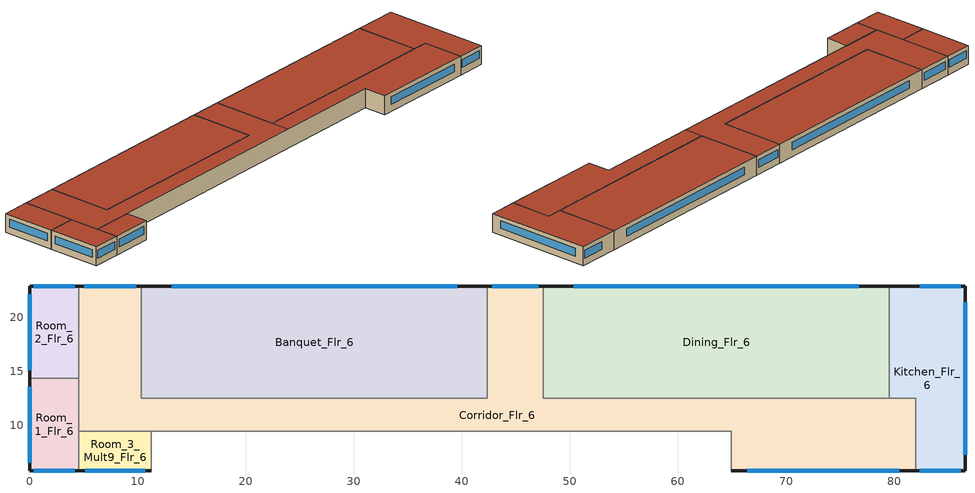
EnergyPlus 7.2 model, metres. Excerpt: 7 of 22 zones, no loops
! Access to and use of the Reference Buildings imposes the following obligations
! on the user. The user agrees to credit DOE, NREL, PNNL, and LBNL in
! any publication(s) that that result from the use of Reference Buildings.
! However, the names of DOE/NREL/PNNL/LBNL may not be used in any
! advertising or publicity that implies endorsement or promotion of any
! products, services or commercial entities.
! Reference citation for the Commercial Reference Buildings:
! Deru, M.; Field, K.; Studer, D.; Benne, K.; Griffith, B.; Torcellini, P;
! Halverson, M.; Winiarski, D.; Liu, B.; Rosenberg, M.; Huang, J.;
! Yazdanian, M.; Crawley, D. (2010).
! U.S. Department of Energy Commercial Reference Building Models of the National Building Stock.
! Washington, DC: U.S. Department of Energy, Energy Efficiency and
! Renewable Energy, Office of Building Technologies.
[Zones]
Banquet_Flr_6
 floor adiabatic (INT-FLOOR-TOPSIDE): 42.37,22.86 42.37,12.5 10.36,12.5 10.36,22.86 z16.15
 wall outside (Mass Res Ext Wall): 42.37,22.86 10.36,22.86 z16.15:19.2
 wall to Corridor_Flr_6 (int-walls): 10.36,22.86 10.36,12.5 42.37,12.5 42.37,22.86 z16.15:19.2
 window (Window Non-res Fixed): 39.57,22.86 13.16,22.86 z17.26:18.48
 roof outside (IEAD Res Roof): 10.36,22.86 10.36,12.5 42.37,12.5 42.37,22.86 z19.2
Corridor_Flr_6
 floor adiabatic (INT-FLOOR-TOPSIDE): 4.57,9.45 4.57,22.86 10.36,22.86 10.36,12.5 42.37,12.5 42.37,22.86 47.55,22.86 47.55,12.5 81.99,12.5 81.99,5.79 64.92,5.79 64.92,9.45 z16.15
 wall outside (Mass Res Ext Wall): 10.36,22.86 4.57,22.86 / 47.55,22.86 42.37,22.86 / 64.92,5.79 81.99,5.79 z16.15:19.2
 wall adiabatic (int-walls): 4.57,22.86 4.57,9.45 64.92,9.45 64.92,5.79 / 81.99,12.5 47.55,12.5 z16.15:19.2
 wall to Dining_Flr_6 (int-walls): 47.55,12.5 47.55,22.86 z16.15:19.2
 wall to Kitchen_Flr_6 (int-walls): 81.99,5.79 81.99,12.5 z16.15:19.2
 window (Window Non-res Fixed): 9.86,22.86 5.08,22.86 / 47.09,22.86 42.82,22.86 / 66.42,5.79 80.5,5.79 z17.26:18.48
 roof outside (IEAD Res Roof): 4.57,9.45 47.55,9.45 47.55,22.86 42.37,22.86 42.37,12.5 10.36,12.5 10.36,22.86 4.57,22.86 z19.2; 47.55,9.45 64.92,9.45 64.92,5.79 81.99,5.79 81.99,12.5 47.55,12.5 z19.2
Dining_Flr_6
 floor adiabatic (INT-FLOOR-TOPSIDE): 79.55,22.86 79.55,12.5 47.55,12.5 47.55,22.86 z16.15
 wall outside (Mass Res Ext Wall): 79.55,22.86 47.55,22.86 z16.15:19.2
 wall to Kitchen_Flr_6 (int-walls): 79.55,12.5 79.55,22.86 z16.15:19.2
 wall adiabatic (int-walls): 47.55,12.5 79.55,12.5 z16.15:19.2
 window (Window Non-res Fixed): 76.75,22.86 50.35,22.86 z17.26:18.48
 roof outside (IEAD Res Roof): 47.55,22.86 47.55,12.5 79.55,12.5 79.55,22.86 z19.2
Kitchen_Flr_6
 floor adiabatic (INT-FLOOR-TOPSIDE): 79.55,12.5 79.55,22.86 86.56,22.86 86.56,5.79 81.99,5.79 81.99,12.5 z16.15
 wall outside (Mass Res Ext Wall): 81.99,5.79 86.56,5.79 86.56,22.86 79.55,22.86 z16.15:19.2
 wall adiabatic (int-walls): 79.55,12.5 81.99,12.5 z16.15:19.2
 window (Window Non-res Fixed): 82.39,5.79 86.16,5.79 / 86.56,7.29 86.56,21.37 / 86.16,22.86 82.39,22.86 z17.26:18.48
 roof outside (IEAD Res Roof): 79.55,12.5 81.99,12.5 81.99,5.79 86.56,5.79 86.56,22.86 79.55,22.86 z19.2
Room_1_Flr_6
 floor adiabatic (INT-FLOOR-TOPSIDE): 4.57,14.33 4.57,5.79 0,5.79 0,14.33 z16.15
 wall outside (Mass Res Ext Wall): 0,14.33 0,5.79 4.57,5.79 z16.15:19.2
 wall adiabatic (int-walls): 4.57,5.79 4.57,14.33 z16.15:19.2
 wall to Room_2_Flr_6 (int-walls): 4.57,14.33 0,14.33 z16.15:19.2
 window (Window Res Fixed): 0.4,5.79 4.17,5.79 / 0,13.58 0,6.54 z17.26:18.48
 roof outside (IEAD Res Roof): 0,14.33 0,5.79 4.57,5.79 4.57,14.33 z19.2
Room_2_Flr_6
 floor adiabatic (INT-FLOOR-TOPSIDE): 4.57,22.86 4.57,14.33 0,14.33 0,22.86 z16.15
 wall outside (Mass Res Ext Wall): 4.57,22.86 0,22.86 0,14.33 z16.15:19.2
 wall adiabatic (int-walls): 4.57,14.33 4.57,22.86 z16.15:19.2
 window (Window Res Fixed): 4.17,22.86 0.4,22.86 / 0,22.11 0,15.07 z17.26:18.48
 roof outside (IEAD Res Roof): 0,22.86 0,14.33 4.57,14.33 4.57,22.86 z19.2
Room_3_Mult9_Flr_6
 floor adiabatic (INT-FLOOR-TOPSIDE): 11.28,9.45 11.28,5.79 4.57,5.79 4.57,9.45 z16.15
 wall outside (Mass Res Ext Wall): 4.57,5.79 11.28,5.79 z16.15:19.2
 wall adiabatic (int-walls): 11.28,5.79 11.28,9.45 4.57,9.45 4.57,5.79 z16.15:19.2
 window (Window Res Fixed): 5.16,5.79 10.69,5.79 z17.26:18.48
 roof outside (IEAD Res Roof): 4.57,9.45 4.57,5.79 11.28,5.79 11.28,9.45 z19.2
[Building]
Ref Bldg Large Hotel Pre1980_v1.3_5.0: North Axis {deg}=0; Terrain=City; Loads Convergence Tolerance Value=0.04; Temperature Convergence Tolerance Value {deltaC}=0.2; Solar Distribution=FullInteriorAndExterior; Maximum Number of Warmup Days=25; Minimum Number of Warmup Days=6
[Site:Location]
USA IL-CHICAGO-OHARE: Latitude {deg}=41.77; Longitude {deg}=-87.75; Time Zone {hr}=-6; Elevation {m}=190
[SizingPeriod:DesignDay] Day of Month=21; Humidity Condition Type=Wetbulb; Barometric Pressure {Pa}=99063; Rain Indicator=No; Snow Indicator=No; Daylight Saving Time Indicator=No; Solar Model Indicator=ASHRAEClearSky
Name | Month | Day Type | Maximum Dry-Bulb Temperature {C} | Daily Dry-Bulb Temperature Range {deltaC} | Wetbulb or DewPoint at Maximum Dry-Bulb {C} | Wind Speed {m/s} | Wind Direction {deg} | Sky Clearness
CHICAGO Ann Htg 99.6% Condns DB | 1 | WinterDesignDay | -20.6 | 0 | -20.6 | 4.9 | 270 | 0
CHICAGO Ann Clg .4% Condns WB=>MDB | 7 | SummerDesignDay | 31.2 | 10.7 | 25.5 | 5.3 | 230 | 1
[Site:WaterMainsTemperature]
Calculation Method=CORRELATION; Annual Average Outdoor Air Temperature {C}=9.69; Maximum Difference In Monthly Average Outdoor Air Temperatures {deltaC}=28.1
[Site:GroundTemperature:BuildingSurface]
19.527, 19.502, 19.536, 19.598, 20.002, 21.64, 22.225, 22.375, 21.449, 20.121, 19.802, 19.633
[Construction]
Mass Res Ext Wall: 1IN Stucco, 8IN Concrete HW, Mass Res Wall Insulation, 1/2IN Gypsum
IEAD Res Roof: Roof Membrane, IEAD Res Roof Insulation, Metal Decking
int-walls: 1/2IN Gypsum, 1/2IN Gypsum
INT-FLOOR-TOPSIDE: MAT-CC05 4 HW CONCRETE, CP02 CARPET PAD
Window Non-res Fixed: NonRes Fixed Assembly Window
Window Res Fixed: Res Fixed Assembly Window
InteriorFurnishings: Std Wood 6inch
[Material] Thermal Absorptance=0.9
Name | Roughness | Thickness {m} | Conductivity {W/m-K} | Density {kg/m3} | Specific Heat {J/kg-K} | Solar Absorptance | Visible Absorptance
Mass Res Wall Insulation | MediumRough | 0.0347077 | 0.049 | 265 | 836.8 | 0.7 | 0.7
IEAD Res Roof Insulation | MediumRough | 0.110216 | 0.049 | 265 | 836.8 | 0.7 | 0.7
Std Wood 6inch | MediumSmooth | 0.15 | 0.12 | 540 | 1210 | 0.7 | 0.7
1/2IN Gypsum | Smooth | 0.0127 | 0.16 | 784.9 | 830 | 0.92 | 0.92
1IN Stucco | Smooth | 0.0253 | 0.6918 | 1858 | 837 | 0.92 | 0.92
8IN CONCRETE HW | Rough | 0.2032 | 1.311 | 2240 | 836.8 | 0.7 | 0.7
Roof Membrane | VeryRough | 0.0095 | 0.16 | 1121.29 | 1460 | 0.7 | 0.7
Metal Decking | MediumSmooth | 0.0015 | 45.006 | 7680 | 418.4 | 0.7 | 0.3
MAT-CC05 4 HW CONCRETE | Rough | 0.1016 | 1.311 | 2240 | 836.8 | 0.7 | 0.7
[WindowMaterial:SimpleGlazingSystem] U-Factor {W/m2-K}=3.52036; Solar Heat Gain Coefficient=0.41
NonRes Fixed Assembly Window; Res Fixed Assembly Window
[Material:NoMass]
CP02 CARPET PAD: Roughness=VeryRough; Thermal Resistance {m2-K/W}=0.2165; Thermal Absorptance=0.9; Solar Absorptance=0.7; Visible Absorptance=0.8
[Zone] Type=1; Floor Area {m2}=autocalculate; Part of Total Floor Area=Yes
Name | Multiplier
Banquet_Flr_6; Corridor_Flr_6; Dining_Flr_6; Kitchen_Flr_6; Room_1_Flr_6; Room_2_Flr_6 | 1
Room_3_Mult9_Flr_6 | 9
[People] Fraction Radiant=0.3; Sensible Heat Fraction=AUTOCALCULATE; Activity Level Schedule=ACTIVITY_SCH; Enable ASHRAE 55 Comfort Warnings=No; Mean Radiant Temperature Calculation Type=ZoneAveraged; Work Efficiency Schedule=WORK_EFF_SCH; Clothing Insulation Schedule=CLOTHING_SCH; Air Velocity Schedule=AIR_VELO_SCH; Thermal Comfort Model 1 Type=FANGER
Name | Zone or ZoneList | Number of People Schedule | Number of People Calculation Method | Zone Floor Area per Person {m2/person} | Number of People
Banquet_Flr_6 People | Banquet_Flr_6 | Common_Occ_Sch | Area/Person | 1.39
Corridor_Flr_6 People | Corridor_Flr_6 | Common_Occ_Sch | Area/Person | 92.9
Dining_Flr_6 People | Dining_Flr_6 | Common_Occ_Sch | Area/Person | 1.39
Kitchen_Flr_6 People | Kitchen_Flr_6 | Common_Occ_Sch | People |  | 5.56
Room_1_Flr_6 People | Room_1_Flr_6 | GuestRoom_Occ_Sch | Area/Person | 26.01
Room_2_Flr_6 People | Room_2_Flr_6 | GuestRoom_Occ_Sch | Area/Person | 26.01
Room_3_Mult9_Flr_6 People | Room_3_Mult9_Flr_6 | GuestRoom_Occ_Sch | Area/Person | 16.35
[Lights] Design Level Calculation Method=Watts/Area; Return Air Fraction=0; Fraction Radiant=0.7; Fraction Visible=0.2; Fraction Replaceable=1; Return Air Fraction Calculated from Plenum Temperature=No
Name | Zone or ZoneList | Schedule | Watts per Zone Floor Area {W/m2}
Banquet_Flr_6_Lights | Banquet_Flr_6 | BLDG_LIGHT_SCH | 27.55
Corridor_Flr_6_Lights | Corridor_Flr_6 | BLDG_LIGHT_SCH | 13.11
Dining_Flr_6_Lights | Dining_Flr_6 | BLDG_LIGHT_SCH | 27.55
Kitchen_Flr_6_Lights | Kitchen_Flr_6 | BLDG_LIGHT_SCH | 16.83
Room_1_Flr_6_Lights | Room_1_Flr_6 | GuestRoom_Ltg_Sch_Base | 19.09
Room_2_Flr_6_Lights | Room_2_Flr_6 | GuestRoom_Ltg_Sch_Base | 19.09
Room_3_Mult9_Flr_6_Lights | Room_3_Mult9_Flr_6 | GuestRoom_Ltg_Sch_Base | 19.09
[ElectricEquipment]
Name | Zone or ZoneList | Schedule | Design Level Calculation Method | Design Level {W} | Fraction Latent | Fraction Radiant | Fraction Lost | Watts per Zone Floor Area {W/m2}
Banquet_Flr_6_MiscPlug_Equip | Banquet_Flr_6 | Kitchen_Elec_Equip_SCH | EquipmentLevel | 22492 | 0 | 0.5 | 0
Dining_Flr_6_MiscPlug_Equip | Dining_Flr_6 | Kitchen_Elec_Equip_SCH | EquipmentLevel | 22492 | 0 | 0.5 | 0
Kitchen_Flr_6_ExhFan_Equip | Kitchen_Flr_6 | Kitchen_Exhaust_SCH | EquipmentLevel | 698 | 0 | 0 | 1
Kitchen_Flr_6_MiscElec_Equip | Kitchen_Flr_6 | Kitchen_Elec_Equip_SCH | EquipmentLevel | 52481 | 0.2 | 0.5 | 0.1
Room_1_Flr_6_PlugMisc_Equip | Room_1_Flr_6 | GuestRoom_Eqp_Sch | Watts/Area |  | 0 | 0.5 | 0 | 14.3
Room_2_Flr_6_PlugMisc_Equip | Room_2_Flr_6 | GuestRoom_Eqp_Sch | Watts/Area |  | 0 | 0.5 | 0 | 14.3
Room_3_Mult9_Flr_6_PlugMisc_Equip | Room_3_Mult9_Flr_6 | GuestRoom_Eqp_Sch | Watts/Area |  | 0 | 0.5 | 0 | 14.3
[GasEquipment]
Kitchen_Flr_6_MiscGas_Equip: Zone or ZoneList=Kitchen_Flr_6; Schedule=Kitchen_Gas_Equip_SCH; Design Level Calculation Method=EquipmentLevel; Design Level {W}=166606; Fraction Latent=0.1; Fraction Radiant=0.2; Fraction Lost=0.7
[Exterior:Lights]
Exterior Facade Lighting: Schedule=ALWAYS_ON; Design Level {W}=27826; Control Option=AstronomicalClock
[Exterior:FuelEquipment]
Elevators: Fuel Use Type=Electricity; Schedule=BLDG_ELEVATORS; Design Level {W}=122222
[ZoneInfiltration:DesignFlowRate] Schedule=INFIL_QUARTER_ON_SCH; Design Flow Rate Calculation Method=Flow/ExteriorWallArea; Flow per Exterior Surface Area {m3/s-m2}=0.001133; Constant Term Coefficient=1; Temperature Term Coefficient=0; Velocity Term Coefficient=0; Velocity Squared Term Coefficient=0
Name | Zone or ZoneList
Banquet_Flr_6_Infiltration | Banquet_Flr_6
Corridor_Flr_6_Infiltration | Corridor_Flr_6
Dining_Flr_6_Infiltration | Dining_Flr_6
Kitchen_Flr_6_Infiltration | Kitchen_Flr_6
Room_1_Flr_6_Infiltration | Room_1_Flr_6
Room_2_Flr_6_Infiltration | Room_2_Flr_6
Room_3_Mult9_Flr_6_Infiltration | Room_3_Mult9_Flr_6
[InternalMass] Construction=InteriorFurnishings
Name | Zone | Surface Area {m2}
Banquet_Flr_6 Internal Mass | Banquet_Flr_6 | 663.3149
Corridor_Flr_6 Internal Mass | Corridor_Flr_6 | 824.2494
Dining_Flr_6 Internal Mass | Dining_Flr_6 | 663.3149
Kitchen_Flr_6 Internal Mass | Kitchen_Flr_6 | 206.6089
Room_1_Flr_6 Internal Mass | Room_1_Flr_6 | 78.044
Room_2_Flr_6 Internal Mass | Room_2_Flr_6 | 78.0349
Room_3_Mult9_Flr_6 Internal Mass | Room_3_Mult9_Flr_6 | 49.0611
[ZoneMixing]
Kitchen_Flr_6 Exhaust Fanmixing_0: Zone=Kitchen_Flr_6; Schedule=Always_On; Design Flow Rate Calculation Method=Flow/Zone; Design Flow Rate {m3/s}=1.84352; Source Zone=Dining_Flr_6; Delta Temperature {deltaC}=0
[UtilityCost:Charge:Simple] Season=Annual
Name | Tariff | Source Variable | Category Variable | Cost per Unit Value or Variable
FuelCostAdjustEnergyCharge | PSI_CS_CommercialElectricService | totalEnergy | EnergyCharges | 0.002028
QualPollutionControlAdjustEnergyCharge | PSI_CS_CommercialElectricService | totalEnergy | EnergyCharges | 0.000536
SoxNoxRiderAdjustEnergyCharge | PSI_CS_CommercialElectricService | totalEnergy | EnergyCharges | 0.001127
DSMRiderAdjustEnergyCharge | PSI_CS_CommercialElectricService | totalEnergy | EnergyCharges | 0.000021
PurchPowerTrackerAdjustEnergyCharge | PSI_CS_CommercialElectricService | totalEnergy | EnergyCharges | 0.000034
MidwestISOAdjustEnergyCharge | PSI_CS_CommercialElectricService | totalEnergy | EnergyCharges | -0.000203
CleanCoalRiderEnergyCharge | PSI_CS_CommercialElectricService | totalEnergy | EnergyCharges | 0.000807
TaxofeightPercent | PSI_CS_CommercialElectricService | SubTotal | Taxes | 0.08
MonthlyRateGasCharge | IN_EIAMonthlyRateGas | totalEnergy | EnergyCharges | IN_MonthlyGasRates
TaxofEightPercent | IN_EIAMonthlyRateGas | SubTotal | Taxes | 0.08
[UtilityCost:Qualify] Variable=TotalDemand; Threshold Value or Variable=75; Season=Annual; Threshold Test=Count
Name | Tariff | Qualify Type | Number of Months
MinDemand75kw | PSI_LLF_LowLoadFactorService | Minimum | 12
MaxDemand75kw | PSI_CS_CommercialElectricService | Maximum | 1
[UtilityCost:Variable]
IN_MonthlyGasRates: Tariff=IN_EIAMonthlyRateGas; Variable Type=Currency; January Value=8.22; February Value=7.51; March Value=8.97; April Value=9.01; May Value=9.16; June Value=10.44; July Value=10.32; August Value=10.13; September Value=9.2; October Value=8.18; November Value=7.83; December Value=7.63
[Schedule:Compact]
ALWAYS_ON: Through: 12/31, For: AllDays, Until: 24:00, 1
ACTIVITY_SCH: Through: 12/31, For: AllDays, Until: 24:00, 120
AIR_VELO_SCH: Through: 12/31, For: AllDays, Until: 24:00, 0.2
BLDG_ELEVATORS: Through: 12/31, For: AllDays, Until: 04:00, 0.05, Until: 05:00, 0.1, Until: 06:00, 0.2, Until: 07:00, 0.4, Until: 09:00, 0.5, Until: 10:00, 0.35, Until: 16:00, 0.15, Until: 17:00, 0.35, Until: 19:00, 0.5, Until: 21:00, 0.4, Until: 22:00, 0.3, Until: 23:00, 0.2, Until: 24:00, 0.1
BLDG_LIGHT_SCH: Through: 12/31, For: Weekdays, Until: 01:00, 0.2, Until: 02:00, 0.15, Until: 05:00, 0.1, Until: 06:00, 0.2, Until: 07:00, 0.4, Until: 08:00, 0.5, Until: 10:00, 0.4, Until: 18:00, 0.25, Until: 19:00, 0.6, Until: 20:00, 0.8, Until: 21:00, 0.9, Until: 22:00, 0.8, Until: 23:00, 0.6, Until: 24:00, 0.3, For: Saturday, Until: 02:00, 0.2, Until: 06:00, 0.1, Until: 08:00, 0.3, Until: 10:00, 0.4, Until: 11:00, 0.3, Until: 18:00, 0.25, Until: 19:00, 0.6, Until: 22:00, 0.7, Until: 23:00, 0.6, Until: 24:00, 0.3, For: SummerDesignDay, Until: 24:00, 1, For: WinterDesignDay, Until: 24:00, 0, For: Sunday Holidays AllOtherDays, Until: 02:00, 0.3, Until: 06:00, 0.2, Until: 07:00, 0.3, Until: 09:00, 0.4, Until: 13:00, 0.3, Until: 18:00, 0.2, Until: 19:00, 0.5, Until: 20:00, 0.7, Until: 21:00, 0.8, Until: 22:00, 0.6, Until: 23:00, 0.5, Until: 24:00, 0.3
CLOTHING_SCH: Through: 04/30, For: AllDays, Until: 24:00, 1, Through: 09/30, For: AllDays, Until: 24:00, 0.5, Through: 12/31, For: AllDays, Until: 24:00, 1
GuestRoom_Eqp_Sch: Through: 12/31, For: Weekdays, Until: 06:00, 0.2, Until: 07:00, 0.62, Until: 08:00, 0.9, Until: 10:00, 0.43, Until: 17:00, 0.26, Until: 19:00, 0.51, Until: 20:00, 0.49, Until: 21:00, 0.66, Until: 22:00, 0.7, Until: 23:00, 0.35, Until: 24:00, 0.2, For: Saturday Sunday Holidays, Until: 06:00, 0.2, Until: 07:00, 0.3, Until: 08:00, 0.62, Until: 09:00, 0.9, Until: 10:00, 0.62, Until: 17:00, 0.29, Until: 18:00, 0.43, Until: 19:00, 0.51, Until: 20:00, 0.49, Until: 21:00, 0.66, Until: 22:00, 0.7, Until: 23:00, 0.35, Until: 24:00, 0.2, For: WinterDesignDay, Until: 24:00, 0, For: SummerDesignDay CustomDay1 CustomDay2, Until: 24:00, 1
GuestRoom_Ltg_Sch_Base: Through: 12/31, For: Weekdays, Until: 01:00, 0.22, Until: 02:00, 0.17, Until: 05:00, 0.11, Until: 06:00, 0.22, Until: 07:00, 0.44, Until: 08:00, 0.56, Until: 10:00, 0.44, Until: 18:00, 0.28, Until: 19:00, 0.67, Until: 20:00, 0.89, Until: 21:00, 1, Until: 22:00, 0.89, Until: 23:00, 0.67, Until: 24:00, 0.33, For: Saturday Sunday Holidays, Until: 02:00, 0.26, Until: 06:00, 0.11, Until: 08:00, 0.41, Until: 10:00, 0.56, Until: 11:00, 0.41, Until: 18:00, 0.33, Until: 19:00, 0.85, Until: 22:00, 1, Until: 23:00, 0.85, Until: 24:00, 0.41, For: WinterDesignDay, Until: 24:00, 0, For: SummerDesignDay CustomDay1 CustomDay2, Until: 24:00, 1
GuestRoom_Occ_Sch: Through: 12/31, For: Weekdays, Until: 06:00, 0.65, Until: 07:00, 0.5, Until: 09:00, 0.28, Until: 15:00, 0.13, Until: 16:00, 0.2, Until: 19:00, 0.35, Until: 21:00, 0.5, Until: 22:00, 0.58, Until: 24:00, 0.65, For: Saturday Sunday Holidays, Until: 06:00, 0.65, Until: 07:00, 0.5, Until: 09:00, 0.34, Until: 17:00, 0.2, Until: 18:00, 0.34, Until: 19:00, 0.35, Until: 21:00, 0.65, Until: 24:00, 0.5, For: WinterDesignDay, Until: 24:00, 0, For: SummerDesignDay CustomDay1 CustomDay2, Until: 24:00, 1
INFIL_QUARTER_ON_SCH: Through: 12/31, For: AllDays, Until: 24:00, 0.25
Kitchen_Elec_Equip_SCH: Through: 12/31, For: Weekday, Until: 06:00, 0.1, Until: 07:00, 0.25, Until: 09:00, 0.35, Until: 10:00, 0.25, Until: 13:00, 0.35, Until: 16:00, 0.25, Until: 19:00, 0.35, Until: 24:00, 0.25, For: Saturday, Until: 06:00, 0.1, Until: 07:00, 0.25, Until: 09:00, 0.35, Until: 10:00, 0.25, Until: 13:00, 0.35, Until: 16:00, 0.25, Until: 19:00, 0.35, Until: 24:00, 0.25, For: SummerDesignDay, Until: 24:00, 0.35, For: WinterDesignDay, Until: 24:00, 0, For: Sunday Holidays AllOtherDays, Until: 06:00, 0.1, Until: 07:00, 0.25, Until: 09:00, 0.35, Until: 10:00, 0.25, Until: 13:00, 0.35, Until: 16:00, 0.25, Until: 19:00, 0.35, Until: 24:00, 0.25
Kitchen_Gas_Equip_SCH: Through: 12/31, For: Weekdays Saturday, Until: 05:00, 0.02, Until: 06:00, 0.05, Until: 07:00, 0.1, Until: 08:00, 0.15, Until: 09:00, 0.2, Until: 10:00, 0.15, Until: 13:00, 0.25, Until: 14:00, 0.2, Until: 15:00, 0.15, Until: 16:00, 0.2, Until: 19:00, 0.3, Until: 21:00, 0.2, Until: 22:00, 0.15, Until: 23:00, 0.1, Until: 24:00, 0.05, For: SummerDesignDay, Until: 24:00, 0.25, For: WinterDesignDay, Until: 24:00, 0, For: Sunday Holidays AllOtherDays, Until: 05:00, 0.02, Until: 06:00, 0.05, Until: 07:00, 0.1, Until: 08:00, 0.15, Until: 09:00, 0.2, Until: 10:00, 0.15, Until: 13:00, 0.25, Until: 14:00, 0.2, Until: 15:00, 0.15, Until: 16:00, 0.2, Until: 19:00, 0.3, Until: 21:00, 0.2, Until: 22:00, 0.15, Until: 23:00, 0.1, Until: 24:00, 0.05
Common_Occ_Sch: Through: 12/31, For: Weekdays, Until: 05:00, 0.1, Until: 06:00, 0.3, Until: 10:00, 0.7, Until: 16:00, 0.2, Until: 18:00, 0.4, Until: 22:00, 0.2, Until: 24:00, 0.1, For: Saturday Sunday Holidays, Until: 06:00, 0.1, Until: 07:00, 0.3, Until: 10:00, 0.7, Until: 22:00, 0.2, Until: 24:00, 0.1, For: WinterDesignDay, Until: 24:00, 0, For: SummerDesignDay CustomDay1 CustomDay2, Until: 24:00, 1
WORK_EFF_SCH: Through: 12/31, For: AllDays, Until: 24:00, 0
Kitchen_Exhaust_SCH: Through: 12/31, For: AllDays, Until: 07:00, 0, Until: 24:00, 1
